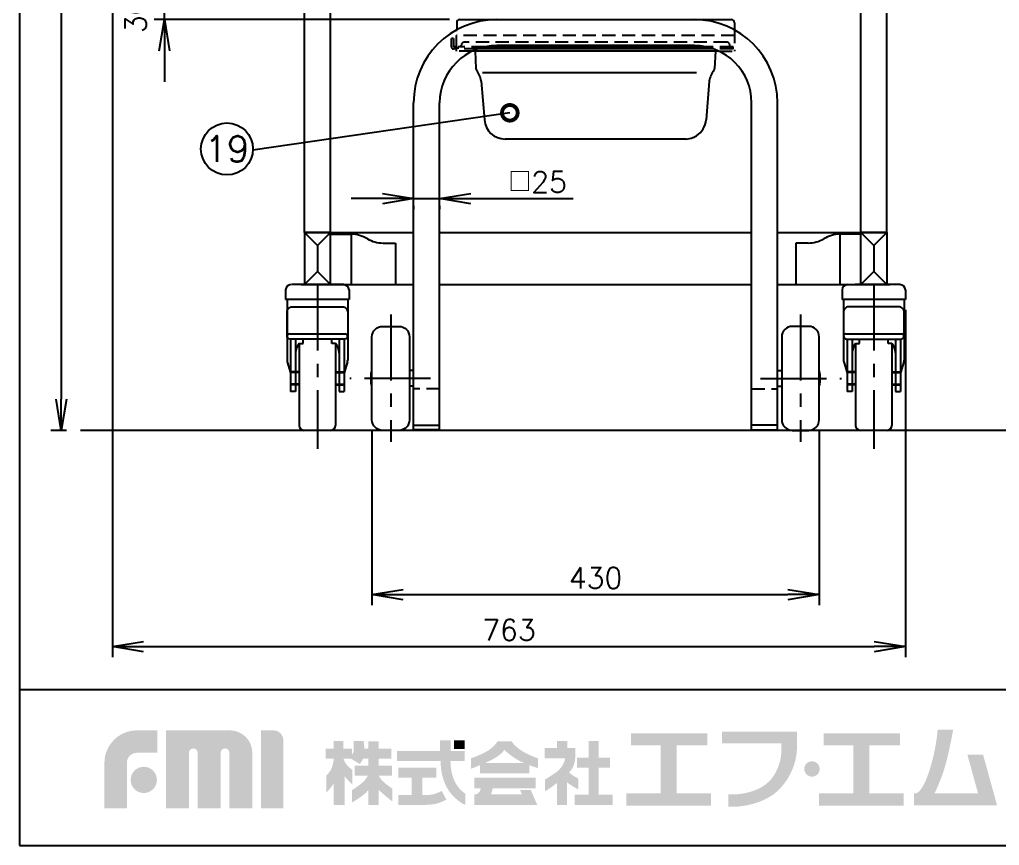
# Model space of a CAD drawing. Extents: x 230 to 4050, y 0 to 2754.
# Drawn here: x 230 to 1172, y 0 to 794 of the extents above; entities that cross this region are included whole.
import ezdxf
from ezdxf.enums import TextEntityAlignment as Align

# ---------------------------------------------------------------- set-up
doc = ezdxf.new("R2010")
doc.units = 0
doc.header["$LTSCALE"] = 2
doc.linetypes.add('CENTER', pattern=[50.8, 31.75, -6.35, 6.35, -6.35])
doc.linetypes.add('HIDDEN', pattern=[9.525, 6.35, -3.175])
doc.layers.get('0').update_dxf_attribs({"linetype": 'CONTINUOUS'})
doc.layers.get('DEFPOINTS').update_dxf_attribs({"linetype": 'CONTINUOUS'})
for name, color, linetype in [('DANMEN', 7, 'CONTINUOUS'), ('KIKI-2D2', 7, 'CONTINUOUS'), ('SUNPOU', 7, 'CONTINUOUS'), ('WAKU', 7, 'CONTINUOUS')]:
    doc.layers.add(name, color=color, linetype=linetype)
doc.styles.get("Standard").update_dxf_attribs({"font": 'romans.shx', "bigfont": 'extfont.shx'})
doc.dimstyles.get("Standard").update_dxf_attribs({"dimscale": 10, "dimtxt": 2, "dimasz": 3, "dimexe": 1, "dimexo": 1, "dimgap": 0.6, "dimtad": 3, "dimdec": 0, "dimzin": 0, "dimdsep": 46, "dimtxsty": 'STANDARD', "dimblk1": 'OPEN', "dimblk2": 'OPEN', "dimsah": 1, "dimcen": 1.5, "dimadec": 0, "dimazin": 0, "dimtfac": 1, "dimtdec": 0, "dimtmove": 0, "dimatfit": 0, "dimldrblk": 'DOTSMALL', "dimfxl": 1, "dimtvp": 1, "dimtolj": 1, "dimtzin": 0, "dimarcsym": 0})

# ---------------------------------------------------------------- blocks, each defined once
blk = doc.blocks.new('_OPEN')
at = {"color": 0, "linetype": 'ByBlock'}
for p, q in [((-1, 0.167), (0, 0)), ((0, 0), (-1, -0.167)), ((0, 0), (-1, 0))]:
    blk.add_line(p, q, dxfattribs=at)
blk = doc.blocks.new('*D12')
at = {"layer": 'DEFPOINTS', "color": 0}
for p in [(589.96, 1419.66), (270.08, 399.16), (285.02, 399.16)]:
    blk.add_point(p, dxfattribs=at)
at = {"layer": 'SUNPOU', "color": 0, "linetype": 'ByBlock', "lineweight": -2}
for p, q in [((579.96, 1419.66), (260.08, 1419.66)), ((270.08, 1389.66), (270.08, 429.16)), ((275.02, 399.16), (260.08, 399.16))]:
    blk.add_line(p, q, dxfattribs=at)
at = {"layer": 'SUNPOU', "color": 0, "lineweight": -2, "xscale": 30, "yscale": 30, "zscale": 30}
for p, rotation in [((270.08, 1419.66), 90), ((270.08, 399.16), 270)]:
    blk.add_blockref('_OPEN', p, dxfattribs=dict(at, rotation=rotation))
at = {"layer": 'SUNPOU', "color": 0, "insert": (254.08, 909.41), "char_height": 20, "attachment_point": 5, "rotation": 90}
blk.add_mtext('\\A1;1020', dxfattribs=at)
blk = doc.blocks.new('_DotSmall')
at = {"color": 0, "linetype": 'ByBlock', "const_width": 0.5}
blk.add_lwpolyline([(-0.0625, 0, 1), (0.0625, 0, 1)], format="xyb", close=True, dxfattribs=at)
blk = doc.blocks.new('*D13')
at = {"layer": 'DEFPOINTS', "color": 0}
for p in [(319.25, 1162.18), (1081.83, 524.9), (1081.83, 191.14)]:
    blk.add_point(p, dxfattribs=at)
at = {"layer": 'SUNPOU', "color": 0, "linetype": 'ByBlock', "lineweight": -2}
for p, q in [((319.25, 1152.18), (319.25, 181.14)), ((1081.83, 514.9), (1081.83, 181.14)), ((349.25, 191.14), (1051.83, 191.14))]:
    blk.add_line(p, q, dxfattribs=at)
at = {"layer": 'SUNPOU', "color": 0, "lineweight": -2, "xscale": 30, "yscale": 30, "zscale": 30, "rotation": 180}
blk.add_blockref('_OPEN', (319.25, 191.14), dxfattribs=at)
at = {"layer": 'SUNPOU', "color": 0, "lineweight": -2, "xscale": 30, "yscale": 30, "zscale": 30}
blk.add_blockref('_OPEN', (1081.83, 191.14), dxfattribs=at)
at = {"layer": 'SUNPOU', "color": 0, "insert": (700.54, 207.14), "char_height": 20, "attachment_point": 5}
blk.add_mtext('\\A1;763', dxfattribs=at)
blk = doc.blocks.new('*D36')
at = {"layer": 'DEFPOINTS', "color": 0}
for p in [(-5514.11, 699.91), (-5246.59, 699.91), (-5230.07, 669.91)]:
    blk.add_point(p, dxfattribs=at)
at = {"layer": 'SUNPOU', "color": 0, "lineweight": -2}
for p, q in [((-5514.11, 729.91), (-5514.11, 759.91)), ((-5256.59, 699.91), (-5524.11, 699.91)), ((-5514.11, 669.91), (-5514.11, 699.91)), ((-5240.07, 669.91), (-5524.11, 669.91)), ((-5514.11, 639.91), (-5514.11, 609.91))]:
    blk.add_line(p, q, dxfattribs=at)
at = {"layer": 'SUNPOU', "color": 0, "lineweight": -2, "xscale": 30, "yscale": 30, "zscale": 30}
for p, rotation in [((-5514.11, 699.91), 270), ((-5514.11, 669.91), 90)]:
    blk.add_blockref('_OPEN', p, dxfattribs=dict(at, rotation=rotation))
at = {"layer": 'SUNPOU', "color": 0, "insert": (-5541.71, 674.08), "char_height": 20, "attachment_point": 5, "rotation": 90}
blk.add_mtext('\\A1;30', dxfattribs=at)
blk = doc.blocks.new('*D27')
at = {"layer": 'DEFPOINTS', "color": 0}
for p in [(568.83, 409.16), (998.83, 409.16), (998.83, 241.14)]:
    blk.add_point(p, dxfattribs=at)
at = {"layer": 'SUNPOU', "color": 0, "linetype": 'ByBlock', "lineweight": -2}
for p, q in [((568.83, 399.16), (568.83, 231.14)), ((998.83, 399.16), (998.83, 231.14)), ((598.83, 241.14), (968.83, 241.14))]:
    blk.add_line(p, q, dxfattribs=at)
at = {"layer": 'SUNPOU', "color": 0, "lineweight": -2, "xscale": 30, "yscale": 30, "zscale": 30, "rotation": 180}
blk.add_blockref('_OPEN', (568.83, 241.14), dxfattribs=at)
at = {"layer": 'SUNPOU', "color": 0, "lineweight": -2, "xscale": 30, "yscale": 30, "zscale": 30}
blk.add_blockref('_OPEN', (998.83, 241.14), dxfattribs=at)
at = {"layer": 'SUNPOU', "color": 0, "insert": (783.83, 257.14), "char_height": 20, "attachment_point": 5}
blk.add_mtext('\\A1;430', dxfattribs=at)
blk = doc.blocks.new('*D32')
at = {"layer": 'DEFPOINTS', "color": 0}
for p in [(608.83, 625.21), (633.83, 625.21), (633.83, 621.97)]:
    blk.add_point(p, dxfattribs=at)
at = {"layer": 'SUNPOU', "color": 0, "lineweight": -2}
for p, q in [((578.83, 621.97), (548.83, 621.97)), ((608.83, 621.97), (633.83, 621.97)), ((663.83, 621.97), (762.4, 621.97)), ((608.83, 615.21), (608.83, 611.97)), ((633.83, 615.21), (633.83, 611.97))]:
    blk.add_line(p, q, dxfattribs=at)
at = {"layer": 'SUNPOU', "color": 0, "lineweight": -2, "xscale": 30, "yscale": 30, "zscale": 30}
blk.add_blockref('_OPEN', (608.83, 621.97), dxfattribs=at)
at = {"layer": 'SUNPOU', "color": 0, "lineweight": -2, "xscale": 30, "yscale": 30, "zscale": 30, "rotation": 180}
blk.add_blockref('_OPEN', (633.83, 621.97), dxfattribs=at)
at = {"layer": 'SUNPOU', "color": 0, "insert": (728.11, 637.97), "char_height": 20, "attachment_point": 5}
blk.add_mtext('\\A1;□25', dxfattribs=at)
blk = doc.blocks.new('A$C28ef329a')
at = {"color": 2}
for p, q in [((-5379.54, 465.03), (-5379.54, 836.91)), ((-5354.54, 465.03), (-5354.54, 836.91)), ((-4844.54, 465.03), (-4844.54, 836.91)), ((-4819.54, 465.03), (-4819.54, 836.91)), ((-5230.07, 669.91), (-4969.07, 669.91)), ((-5233.07, 666.91), (-5233.07, 660.02)), ((-4966.07, 666.91), (-4966.07, 660.02)), ((-4985.88, 641.65), (-5213.12, 641.65)), ((-4992.83, 643.65), (-5206.18, 643.65)), ((-5004.47, 644.91), (-5194.47, 644.91)), ((-4981.06, 639.65), (-5217.94, 639.65)), ((-4981.06, 639.65), (-5216.97, 639.65)), ((-5215.4, 639.65), (-5214.65, 622.79)), ((-4984.39, 639.65), (-4985.16, 622.79)), ((-5002.4, 618.69), (-5208.26, 618.69)), ((-5209.59, 610.84), (-5206.5, 573.41)), ((-4990.22, 610.84), (-4993.31, 573.41)), ((-5274.54, 275.41), (-5274.54, 589.91)), ((-5249.54, 275.41), (-5249.54, 589.91)), ((-4949.54, 275.41), (-4949.54, 589.91)), ((-4924.54, 275.41), (-4924.54, 589.91)), ((-5012.51, 555.05), (-5186.57, 555.05)), ((-5379.54, 465.03), (-5354.54, 465.03)), ((-5379.54, 465.03), (-5367.04, 452.53)), ((-5354.54, 465.03), (-5367.04, 452.53)), ((-5354.54, 465.03), (-5274.54, 465.03)), ((-5354.54, 463.53), (-5334.54, 463.53)), ((-5249.54, 465.03), (-4949.54, 465.03)), ((-4924.54, 465.03), (-4844.54, 465.03)), ((-4844.54, 463.53), (-4864.54, 463.53)), ((-4844.54, 465.03), (-4832.04, 452.53)), ((-4819.54, 465.03), (-4844.54, 465.03)), ((-4819.54, 465.03), (-4832.04, 452.53)), ((-5367.04, 452.53), (-5367.04, 427.53)), ((-5303.89, 455.03), (-5292.04, 455.03)), ((-5292.04, 455.03), (-5292.04, 415.03)), ((-4907.04, 455.03), (-4907.04, 415.03)), ((-4895.19, 455.03), (-4907.04, 455.03)), ((-4832.04, 452.53), (-4832.04, 427.53)), ((-5379.54, 415.03), (-5367.04, 427.53)), ((-5354.54, 415.03), (-5367.04, 427.53)), ((-4844.54, 415.03), (-4832.04, 427.53)), ((-4819.54, 415.03), (-4832.04, 427.53)), ((-5342.04, 415.03), (-5392.04, 415.03)), ((-5382.54, 415.03), (-5274.54, 415.03)), ((-5249.54, 415.03), (-4949.54, 415.03)), ((-4924.54, 415.03), (-4816.54, 415.03)), ((-4807.04, 415.03), (-4850.04, 415.03)), ((-5397.54, 410.03), (-5397.54, 400.65)), ((-5336.54, 410.03), (-5336.54, 400.65)), ((-4862.54, 410.03), (-4862.54, 400.65)), ((-4801.54, 410.03), (-4801.54, 400.65)), ((-5336.54, 400.65), (-5397.54, 400.65)), ((-5396.2, 400.65), (-5396.2, 380.01)), ((-5337.88, 400.65), (-5337.88, 380.01)), ((-4801.54, 400.65), (-4862.54, 400.65)), ((-4861.2, 400.65), (-4861.2, 380.01)), ((-4802.88, 400.65), (-4802.88, 380.01)), ((-5396.2, 380.01), (-5396.2, 342.26)), ((-5337.88, 380.01), (-5337.88, 342.26)), ((-4861.2, 380.01), (-4861.2, 342.26)), ((-4802.88, 380.01), (-4802.88, 342.26)), ((-5393.96, 367.59), (-5340.07, 367.59)), ((-4858.96, 367.59), (-4805.07, 367.59)), ((-5392.74, 362.59), (-5392.74, 312.11)), ((-5387.94, 362.59), (-5387.94, 312.11)), ((-5384.54, 358.4), (-5384.54, 279.71)), ((-5384.54, 358.4), (-5380.78, 358.4)), ((-5380.78, 358.4), (-5380.78, 362.59)), ((-5353.29, 358.4), (-5353.29, 362.59)), ((-5349.54, 358.4), (-5353.29, 358.4)), ((-5349.54, 358.4), (-5349.54, 279.71)), ((-5346.14, 362.59), (-5346.14, 312.11)), ((-5341.34, 362.59), (-5341.34, 312.11)), ((-4857.74, 362.59), (-4857.74, 312.11)), ((-4852.94, 362.59), (-4852.94, 312.11)), ((-4849.54, 358.4), (-4849.54, 279.71)), ((-4849.54, 358.4), (-4845.78, 358.4)), ((-4845.78, 358.4), (-4845.78, 362.59)), ((-4818.29, 358.4), (-4818.29, 362.59)), ((-4814.54, 358.4), (-4818.29, 358.4)), ((-4814.54, 358.4), (-4814.54, 279.71)), ((-4811.14, 362.59), (-4811.14, 312.11)), ((-4806.34, 362.59), (-4806.34, 312.11)), ((-5395.98, 340.8), (-5392.74, 330.2)), ((-5338.1, 340.8), (-5341.34, 330.2)), ((-4860.98, 340.8), (-4857.74, 330.2)), ((-4803.1, 340.8), (-4806.34, 330.2)), ((-5384.54, 331.31), (-5392.74, 331.31)), ((-5384.54, 330.51), (-5392.74, 330.51)), ((-5349.54, 331.31), (-5341.34, 331.31)), ((-5349.54, 330.51), (-5341.34, 330.51)), ((-5274.54, 332.41), (-5278.54, 332.41)), ((-4924.54, 332.41), (-4920.54, 332.41)), ((-4849.54, 331.31), (-4857.74, 331.31)), ((-4849.54, 330.51), (-4857.74, 330.51)), ((-4814.54, 331.31), (-4806.34, 331.31)), ((-4814.54, 330.51), (-4806.34, 330.51)), ((-5384.54, 319.31), (-5392.74, 319.31)), ((-5384.54, 318.51), (-5392.74, 318.51)), ((-5387.94, 312.11), (-5392.74, 312.11)), ((-5349.54, 319.31), (-5341.34, 319.31)), ((-5349.54, 318.51), (-5341.34, 318.51)), ((-5346.14, 312.11), (-5341.34, 312.11)), ((-5274.54, 317.41), (-5278.54, 317.41)), ((-4924.54, 317.41), (-4920.54, 317.41)), ((-4849.54, 319.31), (-4857.74, 319.31)), ((-4849.54, 318.51), (-4857.74, 318.51)), ((-4852.94, 312.11), (-4857.74, 312.11)), ((-4814.54, 319.31), (-4806.34, 319.31)), ((-4814.54, 318.51), (-4806.34, 318.51)), ((-4811.14, 312.11), (-4806.34, 312.11)), ((-5354.34, 274.91), (-5379.74, 274.91)), ((-5274.54, 279.94), (-5249.54, 279.94)), ((-5274.54, 279.94), (-5249.54, 279.94)), ((-5249.54, 275.41), (-5274.54, 275.41)), ((-5249.54, 275.41), (-5274.54, 275.41)), ((-4924.54, 279.94), (-4949.54, 279.94)), ((-4949.54, 275.41), (-4924.54, 275.41)), ((-4819.34, 274.91), (-4844.74, 274.91))]:
    blk.add_line(p, q, dxfattribs=at)
at = {"color": 1, "linetype": 'CENTER'}
for p, q in [((-5367.04, 415.03), (-5367.04, 257.1)), ((-4832.04, 415.03), (-4832.04, 257.1)), ((-5296.54, 386.43), (-5296.54, 263.88)), ((-4902.54, 386.43), (-4902.54, 263.88)), ((-5258.19, 324.91), (-5335.89, 324.91)), ((-4940.89, 324.91), (-4863.19, 324.91))]:
    blk.add_line(p, q, dxfattribs=at)
at = {"color": 2}
for points in [[(-5379.54, 415.03), (-5354.54, 415.03), (-5354.54, 465.03), (-5379.54, 465.03)], [(-4819.54, 415.03), (-4844.54, 415.03), (-4844.54, 465.03), (-4819.54, 465.03)]]:
    blk.add_lwpolyline(points, close=True, dxfattribs=at)
for points in [[(-5391.2, 393.62), (-5342.88, 393.62, -0.414214), (-5337.88, 388.62), (-5337.88, 365.59, -0.414214), (-5340.88, 362.59), (-5393.2, 362.59, -0.414214), (-5396.2, 365.59), (-5396.2, 388.62, -0.414214)], [(-4807.88, 393.62), (-4856.2, 393.62, 0.414214), (-4861.2, 388.62), (-4861.2, 365.59, 0.414214), (-4858.2, 362.59), (-4805.88, 362.59, 0.414214), (-4802.88, 365.59), (-4802.88, 388.62, 0.414214)], [(-5288.54, 274.91), (-5304.54, 274.91, -0.414214), (-5314.54, 284.91), (-5314.54, 364.91, -0.414214), (-5304.54, 374.91), (-5288.54, 374.91, -0.414214), (-5278.54, 364.91), (-5278.54, 284.91, -0.414214)], [(-4910.54, 274.91), (-4894.54, 274.91, 0.414214), (-4884.54, 284.91), (-4884.54, 364.91, 0.414214), (-4894.54, 374.91), (-4910.54, 374.91, 0.414214), (-4920.54, 364.91), (-4920.54, 284.91, 0.414214)]]:
    blk.add_lwpolyline(points, format="xyb", close=True, dxfattribs=at)
for centre, radius, start, end in [((-5194.54, 589.91), 80, 90, 180), ((-5230.07, 666.91), 3, 90, 180), ((-5004.61, 589.91), 80, 0, 90), ((-4969.07, 666.91), 3, 0, 90), ((-5194.47, 589.91), 55, 90, 180), ((-5004.54, 589.91), 55, 0, 90), ((-4988.15, 622.95), 3, 322.37809, 356.98721), ((-5232.1, 607.2), 22.81, 9.19934, 37.62191), ((-4967.71, 607.2), 22.81, 142.37809, 170.80066), ((-5186.57, 575.05), 20, 184.71522, 270), ((-5013.24, 575.05), 20, 302.81759, 355.28478), ((-5013.24, 575.05), 20, 270, 302.81759), ((-5335.44, 430.82), 32.73, 59.80251, 88.42579), ((-4863.64, 430.82), 32.73, 91.57421, 120.19749), ((-5303.89, 485.03), 30, 239.80251, 270), ((-4895.19, 485.03), 30, 270, 300.19749), ((-5392.54, 410.03), 5, 90, 180), ((-5341.97, 409.58), 5.45, 4.7132, 90.73942), ((-4857.11, 409.58), 5.45, 89.26058, 175.2868), ((-4806.97, 409.58), 5.45, 4.7132, 90.73942), ((-5394, 365.41), 2.18, 88.79544, 184.51733), ((-5340.07, 365.41), 2.18, 355.48267, 91.20456), ((-4859, 365.41), 2.18, 88.79544, 184.51733), ((-4805.07, 365.41), 2.18, 355.48267, 91.20456), ((-5373.55, 349.1), 14.39, 139.75224, 178.23356), ((-5360.52, 349.1), 14.39, 1.76644, 40.24776), ((-4838.55, 349.1), 14.39, 139.75224, 178.23356), ((-4825.52, 349.1), 14.39, 1.76644, 40.24776), ((-5391.2, 342.26), 5, 180, 196.99244), ((-5342.88, 342.26), 5, 343.00756, 0), ((-4856.2, 342.26), 5, 180, 196.99244), ((-4807.88, 342.26), 5, 343.00756, 0), ((-5379.74, 279.71), 4.8, 180, 270), ((-5354.34, 279.71), 4.8, 270, 0), ((-4844.74, 279.71), 4.8, 180, 270), ((-4819.34, 279.71), 4.8, 270, 0)]:
    blk.add_arc(centre, radius, start, end, dxfattribs=at)
at = {"color": 2, "extrusion": (0, 0, -1)}
blk.add_ellipse((-5314.54, 324.96), major_axis=(0.01, 7.11), ratio=0.130573, start_param=3.120113, end_param=6.302984, dxfattribs=at)
at = {"color": 2}
blk.add_ellipse((-4884.53, 324.96), major_axis=(-0.01, 7.11), ratio=0.130573, start_param=3.120113, end_param=6.302984, dxfattribs=at)
for points in [[(-5274.54, 275.41), (-5274.54, 275.14), (-5274.32, 274.91), (-5274.05, 274.91)], [(-5249.54, 275.41), (-5249.54, 275.14), (-5249.76, 274.91), (-5250.03, 274.91)], [(-5249.54, 275.41), (-5249.54, 275.14), (-5249.76, 274.91), (-5250.03, 274.91)], [(-4949.54, 275.41), (-4949.54, 275.14), (-4949.32, 274.91), (-4949.05, 274.91)], [(-4924.54, 275.41), (-4924.54, 275.14), (-4924.76, 274.91), (-4925.03, 274.91)]]:
    blk.add_open_spline(points, degree=3, dxfattribs=at)
at = {"layer": 'DANMEN', "color": 4, "linetype": 'HIDDEN'}
for p, q in [((-5233.16, 639.65), (-5233.16, 659.98)), ((-4966.07, 660.02), (-4966.07, 639.65)), ((-5236.16, 651.65), (-5238.16, 651.65)), ((-5238.16, 643.65), (-5238.16, 651.65)), ((-5236.16, 651.65), (-5236.16, 644.15)), ((-5233.16, 648.69), (-5233.16, 654.69)), ((-4966.07, 654.69), (-5233.16, 654.69)), ((-5233.16, 641.65), (-5236.16, 641.65)), ((-5233.16, 643.65), (-5235.66, 643.65)), ((-5206.18, 643.65), (-5231.67, 643.65)), ((-5231.67, 641.65), (-5231.67, 643.65)), ((-5213.12, 641.65), (-5231.67, 641.65)), ((-5228.67, 643.65), (-5228.67, 645.15)), ((-4973.4, 648.15), (-5225.67, 648.15)), ((-4967.4, 643.65), (-4992.83, 643.65)), ((-4967.4, 641.65), (-4985.88, 641.65)), ((-4970.4, 643.65), (-4970.4, 645.15)), ((-4967.4, 641.65), (-4967.4, 643.65)), ((-5217.94, 639.65), (-5233.16, 639.65)), ((-4981.06, 639.65), (-4966.07, 639.65)), ((-5249.54, 314.91), (-5274.54, 314.91)), ((-4949.54, 314.91), (-4924.54, 314.91))]:
    blk.add_line(p, q, dxfattribs=at)
for centre, radius, start, end in [((-5236.16, 643.65), 2, 180, 270), ((-5235.66, 644.15), 0.5, 180, 270), ((-5225.67, 645.15), 3, 90, 180), ((-4973.4, 645.15), 3, 0, 90)]:
    blk.add_arc(centre, radius, start, end, dxfattribs=at)
at = {"layer": 'DANMEN', "color": 2}
blk.add_arc((-5211.66, 622.95), 3, 183.01279, 217.62191, dxfattribs=at)
at = {"layer": 'KIKI-2D2', "color": 2}
for p, q in [((-5334.54, 463.53), (-5334.54, 415.03)), ((-4864.54, 463.53), (-4864.54, 415.03))]:
    blk.add_line(p, q, dxfattribs=at)
at = {"layer": 'SUNPOU'}
dim = blk.add_linear_dim(base=(-5514.11, 699.91), p1=(-5230.07, 669.91), p2=(-5246.59, 699.91), angle=90, dimstyle='STANDARD', override={"dimtmove": 2, "dimarcsym": 1}, dxfattribs=at)
dim.commit()
dim.dimension.update_dxf_attribs({"geometry": '*D36', "text_midpoint": (-5541.71, 674.08), "dimtype": 128})

msp = doc.modelspace()

# ---------------------------------------------------------------- hatches: boundary and pattern name
at = {"layer": 'WAKU'}
h = msp.add_hatch(color=1, dxfattribs=at)
edge = h.paths.add_edge_path()
edge.add_spline(control_points=[(311.56, 35.7), (311.56, 35.7), (311.56, 79.32), (311.56, 79.32), (311.56, 96.58), (325.61, 110.62), (342.86, 110.62), (342.86, 110.62), (362.33, 110.62), (362.33, 110.62), (362.33, 110.62), (362.33, 89.05), (362.33, 89.05), (362.33, 89.05), (342.86, 89.05), (342.86, 89.05), (337.5, 89.05), (333.13, 84.69), (333.13, 79.32), (333.13, 79.32), (333.13, 35.7), (333.13, 35.7), (333.13, 35.7), (311.56, 35.7), (311.56, 35.7)], knot_values=[0, 0, 0, 0, 1, 1, 1, 2, 2, 2, 3, 3, 3, 4, 4, 4, 5, 5, 5, 6, 6, 6, 7, 7, 7, 8, 8, 8, 8], degree=3, periodic=0)
h = msp.add_hatch(color=1, dxfattribs=at)
edge = h.paths.add_edge_path()
edge.add_spline(control_points=[(453.48, 35.7), (453.48, 35.7), (431.72, 35.7), (431.72, 35.7), (431.72, 35.7), (431.72, 89.08), (431.72, 89.08), (431.72, 91.4), (429.84, 93.28), (427.51, 93.28), (425.2, 93.28), (423.32, 91.4), (423.32, 89.08), (423.32, 89.08), (423.32, 35.7), (423.32, 35.7), (423.32, 35.7), (401.25, 35.7), (401.25, 35.7), (401.25, 35.7), (401.25, 89.08), (401.25, 89.08), (401.25, 91.4), (399.37, 93.28), (397.05, 93.28), (394.73, 93.28), (392.85, 91.4), (392.85, 89.08), (392.85, 89.08), (392.85, 35.7), (392.85, 35.7), (392.85, 35.7), (370.79, 35.7), (370.79, 35.7), (370.79, 35.7), (370.79, 110.62), (370.79, 110.62), (370.79, 110.62), (402.47, 110.62), (402.47, 110.62), (402.47, 110.62), (432.23, 110.63), (432.23, 110.63), (444.11, 110.63), (453.77, 100.97), (453.77, 89.08), (453.77, 89.08), (453.77, 87.09), (453.77, 87.09), (453.78, 83.76), (453.78, 35.7), (453.78, 35.7), (453.78, 35.7), (453.48, 35.7), (453.48, 35.7)], knot_values=[0, 0, 0, 0, 1, 1, 1, 2, 2, 2, 3, 3, 3, 4, 4, 4, 5, 5, 5, 6, 6, 6, 7, 7, 7, 8, 8, 8, 9, 9, 9, 10, 10, 10, 11, 11, 11, 12, 12, 12, 13, 13, 13, 14, 14, 14, 15, 15, 15, 16, 16, 16, 17, 17, 17, 18, 18, 18, 18], degree=3, periodic=0)
h = msp.add_hatch(color=1, dxfattribs=at)
edge = h.paths.add_edge_path()
edge.add_spline(control_points=[(462.09, 35.7), (462.09, 35.7), (462.09, 110.66), (462.09, 110.66), (462.09, 110.66), (473.95, 110.66), (473.95, 110.66), (479.31, 110.66), (483.67, 106.29), (483.67, 100.93), (483.67, 100.93), (483.67, 35.7), (483.67, 35.7), (483.67, 35.7), (462.09, 35.7), (462.09, 35.7)], knot_values=[0, 0, 0, 0, 1, 1, 1, 2, 2, 2, 3, 3, 3, 4, 4, 4, 5, 5, 5, 5], degree=3, periodic=0)
for points in [[(861.72, 49.99), (861.72, 96.31), (891.29, 96.31), (891.29, 107.78), (817.74, 107.78), (817.74, 96.31), (846.54, 96.31), (846.54, 49.99), (813.46, 49.99), (813.46, 38.13), (894.79, 38.13), (894.79, 49.99)], [(1046.96, 49.99), (1046.96, 96.31), (1076.53, 96.31), (1076.53, 107.78), (1002.98, 107.78), (1002.98, 96.31), (1031.78, 96.31), (1031.78, 49.99), (998.69, 49.99), (998.69, 38.13), (1080.04, 38.13), (1080.04, 49.99)], [(658.07, 92.74), (647.67, 92.74), (647.67, 100.89), (658.07, 100.89)], [(786.92, 48.69), (786.92, 74.64), (797.82, 74.64), (797.82, 84.38), (786.92, 84.38), (786.92, 100.32), (777.07, 100.32), (777.07, 84.38), (766.05, 84.38), (766.05, 74.64), (777.07, 74.64), (777.07, 48.69), (763.71, 48.69), (763.71, 38.84), (800.17, 38.84), (800.17, 48.69)]]:
    msp.add_hatch(color=1, dxfattribs=at).paths.add_polyline_path(points)
h = msp.add_hatch(color=1, dxfattribs=at)
edge = h.paths.add_edge_path()
edge.add_spline(control_points=[(977.5, 98.05), (977.5, 98.05), (977.5, 100.12), (977.5, 100.12), (977.52, 101.45), (977.54, 102.24), (977.5, 102.35), (977.5, 102.35), (977.5, 109.34), (977.5, 109.34), (977.5, 109.34), (905.37, 109.34), (905.37, 109.34), (905.37, 109.34), (905.37, 98.05), (905.37, 98.05), (905.37, 98.05), (962.35, 98.05), (962.35, 98.05), (962.65, 94.1), (962.86, 85.81), (960.53, 78.75), (958.12, 71.36), (955.01, 66.03), (950.72, 61.6), (942.04, 52.61), (925.85, 48.35), (911.61, 48.96), (911.61, 48.96), (911.61, 48.95), (911.61, 48.95), (911.61, 48.95), (911.61, 37.17), (911.61, 37.17), (911.61, 37.17), (911.61, 37.17), (911.61, 37.17), (929.08, 36.4), (949.32, 42.44), (960.25, 53.75), (965.48, 59.16), (970.18, 65.69), (973.5, 74.17), (976.67, 82.25), (977.49, 89.58), (977.47, 94.75), (977.46, 95.99), (977.47, 97.08), (977.48, 98.05), (977.48, 98.05), (977.5, 98.05), (977.5, 98.05)], knot_values=[0, 0, 0, 0, 1, 1, 1, 2, 2, 2, 3, 3, 3, 4, 4, 4, 5, 5, 5, 6, 6, 6, 7, 7, 7, 8, 8, 8, 9, 9, 9, 10, 10, 10, 11, 11, 11, 12, 12, 12, 13, 13, 13, 14, 14, 14, 15, 15, 15, 16, 16, 16, 17, 17, 17, 17], degree=3, periodic=0)
h = msp.add_hatch(color=1, dxfattribs=at)
edge = h.paths.add_edge_path()
edge.add_spline(control_points=[(1156.4, 87.3), (1156.4, 87.3), (1141.31, 87.3), (1141.31, 87.3), (1141.31, 87.3), (1151.54, 50.22), (1151.54, 50.22), (1151.54, 50.22), (1109.77, 50.22), (1109.77, 50.22), (1110.96, 52.54), (1113.63, 58.1), (1117.16, 67.74), (1122.88, 83.36), (1127.6, 111.16), (1127.6, 111.16), (1127.6, 111.16), (1112.69, 111.16), (1112.69, 111.16), (1112.69, 111.16), (1111.68, 92.51), (1104.22, 70.15), (1099.14, 54.88), (1094.57, 51.09), (1092.18, 50.22), (1092.18, 50.22), (1089.95, 50.22), (1089.95, 50.22), (1089.95, 50.22), (1089.95, 38.66), (1089.95, 38.66), (1089.95, 38.66), (1154.73, 38.66), (1154.73, 38.66), (1154.73, 38.66), (1164.61, 38.66), (1164.61, 38.66), (1164.61, 38.66), (1169.82, 38.66), (1169.82, 38.66), (1169.82, 38.66), (1156.4, 87.3), (1156.4, 87.3)], knot_values=[0, 0, 0, 0, 1, 1, 1, 2, 2, 2, 3, 3, 3, 4, 4, 4, 5, 5, 5, 6, 6, 6, 7, 7, 7, 8, 8, 8, 9, 9, 9, 10, 10, 10, 11, 11, 11, 12, 12, 12, 13, 13, 13, 14, 14, 14, 14], degree=3, periodic=0)
h = msp.add_hatch(color=1, dxfattribs=at)
edge = h.paths.add_edge_path(flags=16)
edge.add_spline(control_points=[(588.38, 54.67), (588.38, 54.67), (584.45, 57.19), (580.37, 60.7), (577.94, 62.81), (576.27, 65.3), (575.31, 66.96), (575.31, 66.96), (575.31, 67.16), (575.31, 67.16), (575.31, 67.16), (588.2, 67.16), (588.2, 67.16), (588.2, 67.16), (588.2, 76.72), (588.2, 76.72), (588.2, 76.72), (575.31, 76.72), (575.31, 76.72), (575.31, 76.72), (575.31, 83.47), (575.31, 83.47), (575.31, 83.47), (587.4, 83.47), (587.4, 83.47), (587.4, 83.47), (587.4, 93.02), (587.4, 93.02), (587.4, 93.02), (575.31, 93.02), (575.31, 93.02), (575.31, 93.02), (575.31, 100.18), (575.31, 100.18), (575.31, 100.18), (565.2, 100.18), (565.2, 100.18), (565.2, 100.18), (565.2, 93.02), (565.2, 93.02), (565.2, 93.02), (561.51, 93.02), (561.51, 93.02), (561.36, 97.21), (560.71, 100.33), (560.71, 100.33), (560.71, 100.33), (551.29, 100.33), (551.29, 100.33), (551.29, 100.33), (551.43, 92.46), (551.29, 90.77), (551.2, 89.81), (550.26, 88.26), (549.46, 87.11), (549.46, 87.11), (549.46, 93.02), (549.46, 93.02), (549.46, 93.02), (541.21, 93.02), (541.21, 93.02), (541.21, 93.02), (541.21, 100.35), (541.21, 100.35), (541.21, 100.35), (532.12, 100.35), (532.12, 100.35), (532.12, 100.35), (532.12, 93.02), (532.12, 93.02), (532.12, 93.02), (524.17, 93.02), (524.17, 93.02), (524.17, 93.02), (524.17, 83.33), (524.17, 83.33), (524.17, 83.33), (532.12, 83.33), (532.12, 83.33), (532.12, 83.33), (532.12, 83.18), (532.12, 83.18), (531.89, 81.48), (530.91, 75.03), (529.09, 72.22), (526.98, 69), (524.88, 67.31), (524.88, 67.31), (524.88, 67.31), (524.88, 50.73), (524.88, 50.73), (524.88, 50.73), (529.95, 56), (532.12, 59.63), (532.12, 59.63), (532.12, 38.86), (532.12, 38.86), (532.12, 38.86), (541.21, 38.86), (541.21, 38.86), (541.21, 38.86), (541.21, 38.92), (541.21, 38.92), (541.21, 38.92), (542.44, 38.92), (542.44, 38.92), (542.44, 38.92), (542.44, 66.7), (542.44, 66.7), (544.76, 63.31), (550.02, 58.46), (550.02, 58.46), (550.02, 58.46), (550.02, 72.5), (550.02, 72.5), (550.02, 72.5), (546.09, 75.59), (544.26, 77.85), (542.8, 79.65), (541.8, 82.32), (541.46, 83.33), (541.46, 83.33), (548.76, 83.33), (548.76, 83.33), (548.76, 83.33), (557.19, 78.28), (557.19, 78.28), (557.19, 78.28), (558.93, 80.5), (560.18, 83.47), (560.18, 83.47), (565.2, 83.47), (565.2, 83.47), (565.2, 83.47), (565.2, 76.72), (565.2, 76.72), (565.2, 76.72), (552.09, 76.72), (552.09, 76.72), (552.09, 76.72), (552.09, 67.16), (552.09, 67.16), (552.09, 67.16), (564.89, 67.16), (564.89, 67.16), (564.06, 65.42), (562.18, 62.32), (558.31, 59.29), (552.55, 54.8), (549.75, 53.25), (549.75, 53.25), (549.75, 53.25), (549.75, 41.32), (549.75, 41.32), (549.75, 41.32), (561.4, 48.06), (565.2, 52.97), (565.2, 52.97), (565.2, 38.92), (565.2, 38.92), (565.2, 38.92), (575.31, 38.92), (575.31, 38.92), (575.31, 38.92), (575.31, 53.35), (575.31, 53.35), (580.02, 48.81), (588.38, 42.3), (588.38, 42.3), (588.38, 42.3), (588.38, 54.67), (588.38, 54.67)], knot_values=[0, 0, 0, 0, 1, 1, 1, 2, 2, 2, 3, 3, 3, 4, 4, 4, 5, 5, 5, 6, 6, 6, 7, 7, 7, 8, 8, 8, 9, 9, 9, 10, 10, 10, 11, 11, 11, 12, 12, 12, 13, 13, 13, 14, 14, 14, 15, 15, 15, 16, 16, 16, 17, 17, 17, 18, 18, 18, 19, 19, 19, 20, 20, 20, 21, 21, 21, 22, 22, 22, 23, 23, 23, 24, 24, 24, 25, 25, 25, 26, 26, 26, 27, 27, 27, 28, 28, 28, 29, 29, 29, 30, 30, 30, 31, 31, 31, 32, 32, 32, 33, 33, 33, 34, 34, 34, 35, 35, 35, 36, 36, 36, 37, 37, 37, 38, 38, 38, 39, 39, 39, 40, 40, 40, 41, 41, 41, 42, 42, 42, 43, 43, 43, 44, 44, 44, 45, 45, 45, 46, 46, 46, 47, 47, 47, 48, 48, 48, 49, 49, 49, 50, 50, 50, 51, 51, 51, 52, 52, 52, 53, 53, 53, 54, 54, 54, 55, 55, 55, 56, 56, 56, 57, 57, 57, 57], degree=3, periodic=0)
h = msp.add_hatch(color=1, dxfattribs=at)
edge = h.paths.add_edge_path()
edge.add_spline(control_points=[(649.19, 60), (647.29, 63.45), (645.87, 67.83), (645.14, 72.05), (644.55, 75.42), (644.35, 78.89), (644.27, 81.08), (644.27, 81.08), (658.07, 81.08), (658.07, 81.08), (658.07, 81.08), (658.07, 90.63), (658.07, 90.63), (658.07, 90.63), (644.44, 90.63), (644.44, 90.63), (644.44, 90.63), (644.44, 100.89), (644.44, 100.89), (644.44, 100.89), (634.33, 100.89), (634.33, 100.89), (634.33, 100.89), (634.33, 90.63), (634.33, 90.63), (634.33, 90.63), (592.73, 90.63), (592.73, 90.63), (592.73, 90.63), (592.73, 81.08), (592.73, 81.08), (592.73, 81.08), (634.75, 81.08), (634.75, 81.08), (634.83, 78.62), (635.05, 74.54), (635.77, 70.44), (636.66, 65.26), (638.54, 59.81), (640.91, 55.5), (646.11, 46.04), (654.91, 40.87), (655.71, 40.38), (656.52, 39.88), (658.57, 39.06), (658.57, 39.06), (658.57, 39.06), (658.57, 49.65), (658.57, 49.65), (656.12, 51.43), (651.91, 55.05), (649.19, 60)], knot_values=[0, 0, 0, 0, 1, 1, 1, 2, 2, 2, 3, 3, 3, 4, 4, 4, 5, 5, 5, 6, 6, 6, 7, 7, 7, 8, 8, 8, 9, 9, 9, 10, 10, 10, 11, 11, 11, 12, 12, 12, 13, 13, 13, 14, 14, 14, 15, 15, 15, 16, 16, 16, 17, 17, 17, 17], degree=3, periodic=0)
h = msp.add_hatch(color=1, dxfattribs=at)
edge = h.paths.add_edge_path()
edge.add_spline(control_points=[(677.55, 79.28), (680.55, 80.6), (683.33, 81.89), (684.97, 82.81), (690.02, 85.67), (694.96, 89.29), (695.86, 91.77), (696.03, 91.78), (696.23, 91.88), (696.51, 91.71), (696.57, 91.1), (702.07, 86.49), (706.24, 83.85), (709.05, 82.08), (712.05, 80.56), (714.93, 79.28), (714.93, 79.28), (677.55, 79.28), (677.55, 79.28)], knot_values=[0, 0, 0, 0, 1, 1, 1, 2, 2, 2, 3, 3, 3, 4, 4, 4, 5, 5, 5, 6, 6, 6, 6], degree=3, periodic=0)
edge = h.paths.add_edge_path(flags=16)
edge.add_spline(control_points=[(728.56, 83.72), (728.56, 83.72), (722.32, 85.72), (715.71, 89.29), (706.38, 94.36), (703, 100.2), (703, 100.2), (703, 100.2), (689.64, 100.2), (689.64, 100.2), (689.64, 100.2), (686.14, 93.97), (677.83, 89.68), (669.54, 85.4), (663.96, 83.72), (663.96, 83.72), (663.96, 83.72), (663.96, 73.61), (663.96, 73.61), (663.96, 73.61), (667.99, 75.21), (672.64, 77.17), (672.64, 77.17), (672.64, 69.19), (672.64, 69.19), (672.64, 69.19), (720.16, 69.19), (720.16, 69.19), (720.16, 69.19), (720.16, 77.14), (720.16, 77.14), (724.98, 75.32), (728.56, 74.37), (728.56, 74.37), (728.56, 74.37), (728.56, 83.72), (728.56, 83.72)], knot_values=[0, 0, 0, 0, 1, 1, 1, 2, 2, 2, 3, 3, 3, 4, 4, 4, 5, 5, 5, 6, 6, 6, 7, 7, 7, 8, 8, 8, 9, 9, 9, 10, 10, 10, 11, 11, 11, 12, 12, 12, 12], degree=3, periodic=0)
h = msp.add_hatch(color=1, dxfattribs=at)
edge = h.paths.add_edge_path()
edge.add_spline(control_points=[(767.09, 64.27), (767.09, 64.27), (762.68, 66.73), (760.6, 68.28), (759.77, 68.91), (759.07, 69.63), (758.52, 70.29), (760.1, 72.05), (761.43, 73.86), (762.28, 75.68), (765.52, 82.56), (764.24, 93.71), (764.24, 93.71), (764.24, 93.71), (756.57, 93.71), (756.57, 93.71), (756.57, 93.71), (756.57, 100.32), (756.57, 100.32), (756.57, 100.32), (746.58, 100.32), (746.58, 100.32), (746.58, 100.32), (746.58, 93.71), (746.58, 93.71), (746.58, 93.71), (734.92, 93.71), (734.92, 93.71), (734.92, 93.71), (734.92, 83.85), (734.92, 83.85), (734.92, 83.85), (754.48, 83.85), (754.48, 83.85), (754.16, 79.46), (750.56, 73.97), (746.98, 71.13), (743.21, 68.16), (735.26, 63.36), (735.26, 63.36), (735.26, 63.36), (735.26, 52.2), (735.26, 52.2), (735.26, 52.2), (738.8, 54.01), (744.13, 58.04), (744.91, 58.64), (745.85, 59.34), (746.84, 60.08), (746.84, 60.08), (746.84, 38.84), (746.84, 38.84), (746.84, 38.84), (756.45, 38.84), (756.45, 38.84), (756.45, 38.84), (756.45, 60.54), (756.45, 60.54), (760.85, 57.23), (767.09, 53.76), (767.09, 53.76), (767.09, 53.76), (767.09, 64.27), (767.09, 64.27)], knot_values=[0, 0, 0, 0, 1, 1, 1, 2, 2, 2, 3, 3, 3, 4, 4, 4, 5, 5, 5, 6, 6, 6, 7, 7, 7, 8, 8, 8, 9, 9, 9, 10, 10, 10, 11, 11, 11, 12, 12, 12, 13, 13, 13, 14, 14, 14, 15, 15, 15, 16, 16, 16, 17, 17, 17, 18, 18, 18, 19, 19, 19, 20, 20, 20, 21, 21, 21, 21], degree=3, periodic=0)
h = msp.add_hatch(color=1, dxfattribs=at)
edge = h.paths.add_edge_path()
edge.add_spline(control_points=[(336.79, 62.99), (336.79, 69.96), (342.44, 75.61), (349.41, 75.61), (356.38, 75.61), (362.04, 69.96), (362.04, 62.99), (362.04, 56.01), (356.38, 50.36), (349.41, 50.36), (342.44, 50.36), (336.79, 56.01), (336.79, 62.99)], knot_values=[0, 0, 0, 0, 1, 1, 1, 2, 2, 2, 3, 3, 3, 4, 4, 4, 4], degree=3, periodic=0)
h = msp.add_hatch(color=1, dxfattribs=at)
edge = h.paths.add_edge_path()
edge.add_spline(control_points=[(999.26, 73.52), (999.26, 69.45), (995.95, 66.13), (991.87, 66.13), (987.79, 66.13), (984.48, 69.45), (984.48, 73.52), (984.48, 77.6), (987.79, 80.91), (991.87, 80.91), (995.95, 80.91), (999.26, 77.6), (999.26, 73.52)], knot_values=[0, 0, 0, 0, 1, 1, 1, 2, 2, 2, 3, 3, 3, 4, 4, 4, 4], degree=3, periodic=0)
h = msp.add_hatch(color=1, dxfattribs=at)
edge = h.paths.add_edge_path()
edge.add_spline(control_points=[(635.95, 52.37), (634.65, 51.69), (630.67, 49.8), (627.88, 49.16), (626.4, 48.84), (623.38, 48.41), (620.89, 48.41), (620.89, 48.41), (620.37, 48.41), (620.37, 48.41), (620.37, 48.41), (620.37, 48.41), (620.37, 48.41), (620.37, 48.41), (617.25, 48.41), (617.25, 48.41), (617.25, 48.41), (617.25, 65.17), (617.25, 65.17), (617.25, 65.17), (630.75, 65.17), (630.75, 65.17), (630.75, 65.17), (630.75, 74.64), (630.75, 74.64), (630.75, 74.64), (594.04, 74.64), (594.04, 74.64), (594.04, 74.64), (594.04, 65.17), (594.04, 65.17), (594.04, 65.17), (606.88, 65.17), (606.88, 65.17), (606.88, 65.17), (606.88, 48.42), (606.88, 48.42), (606.88, 48.42), (594.04, 48.43), (594.04, 48.43), (594.04, 48.43), (594.04, 38.96), (594.04, 38.96), (594.04, 38.96), (620.37, 39), (620.37, 39), (620.37, 39), (620.89, 39), (620.89, 39), (623.85, 39), (627.59, 39.39), (629.97, 39.93), (634.47, 40.95), (639.75, 43.68), (640.34, 43.98), (640.34, 43.98), (635.95, 52.37), (635.95, 52.37)], knot_values=[0, 0, 0, 0, 1, 1, 1, 2, 2, 2, 3, 3, 3, 4, 4, 4, 5, 5, 5, 6, 6, 6, 7, 7, 7, 8, 8, 8, 9, 9, 9, 10, 10, 10, 11, 11, 11, 12, 12, 12, 13, 13, 13, 14, 14, 14, 15, 15, 15, 16, 16, 16, 17, 17, 17, 18, 18, 18, 19, 19, 19, 19], degree=3, periodic=0)
h = msp.add_hatch(color=1, dxfattribs=at)
edge = h.paths.add_edge_path()
edge.add_spline(control_points=[(721.52, 53.2), (721.52, 53.2), (711.21, 53.2), (711.21, 53.2), (711.21, 53.2), (713.07, 49.02), (713.07, 49.02), (713.07, 49.02), (683.28, 49.02), (683.28, 49.02), (683.28, 49.02), (684.93, 54.76), (684.93, 54.76), (684.93, 54.76), (726.09, 54.76), (726.09, 54.76), (726.09, 54.76), (726.09, 65.07), (726.09, 65.07), (726.09, 65.07), (667.13, 65.07), (667.13, 65.07), (667.13, 65.07), (667.13, 54.76), (667.13, 54.76), (667.13, 54.76), (673.44, 54.76), (673.44, 54.76), (673.27, 53.87), (672.87, 52.32), (672, 51.45), (670.73, 50.18), (670.53, 49.9), (669.37, 49.41), (668.92, 49.22), (668.57, 49.12), (668.25, 49.02), (668.25, 49.02), (667.13, 49.02), (667.13, 49.02), (667.13, 49.02), (667.13, 38.9), (667.13, 38.9), (667.13, 38.9), (727.36, 38.9), (727.36, 38.9), (727.36, 38.9), (727.75, 38.9), (727.75, 38.9), (727.75, 38.9), (721.52, 53.2), (721.52, 53.2)], knot_values=[0, 0, 0, 0, 1, 1, 1, 2, 2, 2, 3, 3, 3, 4, 4, 4, 5, 5, 5, 6, 6, 6, 7, 7, 7, 8, 8, 8, 9, 9, 9, 10, 10, 10, 11, 11, 11, 12, 12, 12, 13, 13, 13, 14, 14, 14, 15, 15, 15, 16, 16, 16, 17, 17, 17, 17], degree=3, periodic=0)

# ---------------------------------------------------------------- linework, layer by layer
at = {"color": 2}
msp.add_line((2864.43, 399.16), (288.61, 399.16), dxfattribs=at)
at = {"layer": 'SUNPOU'}
msp.add_circle((429.4, 669.72), 25, dxfattribs=at)
at = {"layer": 'WAKU', "color": 6}
for p, q in [((230, 2753.5), (230, 0)), ((230, 150), (4050, 150)), ((230, 0), (4050, 0))]:
    msp.add_line(p, q, dxfattribs=at)

# ---------------------------------------------------------------- block references
at = {"color": 4, "linetype": 'HIDDEN'}
msp.add_blockref('A$C28ef329a', (5883.36, 124.25), dxfattribs=at)

# ---------------------------------------------------------------- texts
at = {"layer": 'SUNPOU'}
msp.add_text('19', height=25, dxfattribs=at).set_placement((429.4, 669.72), align=Align.MIDDLE)

# ---------------------------------------------------------------- dimensions: what is measured, and where the dimension line sits
dim = msp.add_linear_dim(base=(270.0827, 399.1603), p1=(589.9574, 1419.6602), p2=(285.0165, 399.1603), angle=90, dimstyle='STANDARD', override={"dimarcsym": 1}, dxfattribs=at)
dim.commit()
dim.dimension.update_dxf_attribs({"geometry": '*D12', "text_midpoint": (254.0827, 909.4102)})
for base, p1, p2, picture, middle in [((1081.83, 191.14), (319.25, 1162.18), (1081.83, 524.9), '*D13', (700.54, 207.14)), ((998.83, 241.14), (568.83, 409.16), (998.83, 409.16), '*D27', (783.83, 257.14))]:
    dim = msp.add_linear_dim(base=base, p1=p1, p2=p2, dimstyle='STANDARD', override={"dimarcsym": 1}, dxfattribs=at)
    dim.commit()
    dim.dimension.update_dxf_attribs({"geometry": picture, "text_midpoint": middle})
dim = msp.add_linear_dim(base=(633.83, 621.97), p1=(608.83, 625.21), p2=(633.83, 625.21), text='□<>', dimstyle='STANDARD', override={"dimarcsym": 1}, dxfattribs=at)
dim.commit()
dim.dimension.update_dxf_attribs({"geometry": '*D32', "text_midpoint": (728.11, 637.97)})

# ---------------------------------------------------------------- leaders
msp.add_leader([(701.37, 704.52), (454.38, 668.73)], dimstyle='STANDARD', dxfattribs=at)

doc.saveas('drawing.dxf')
